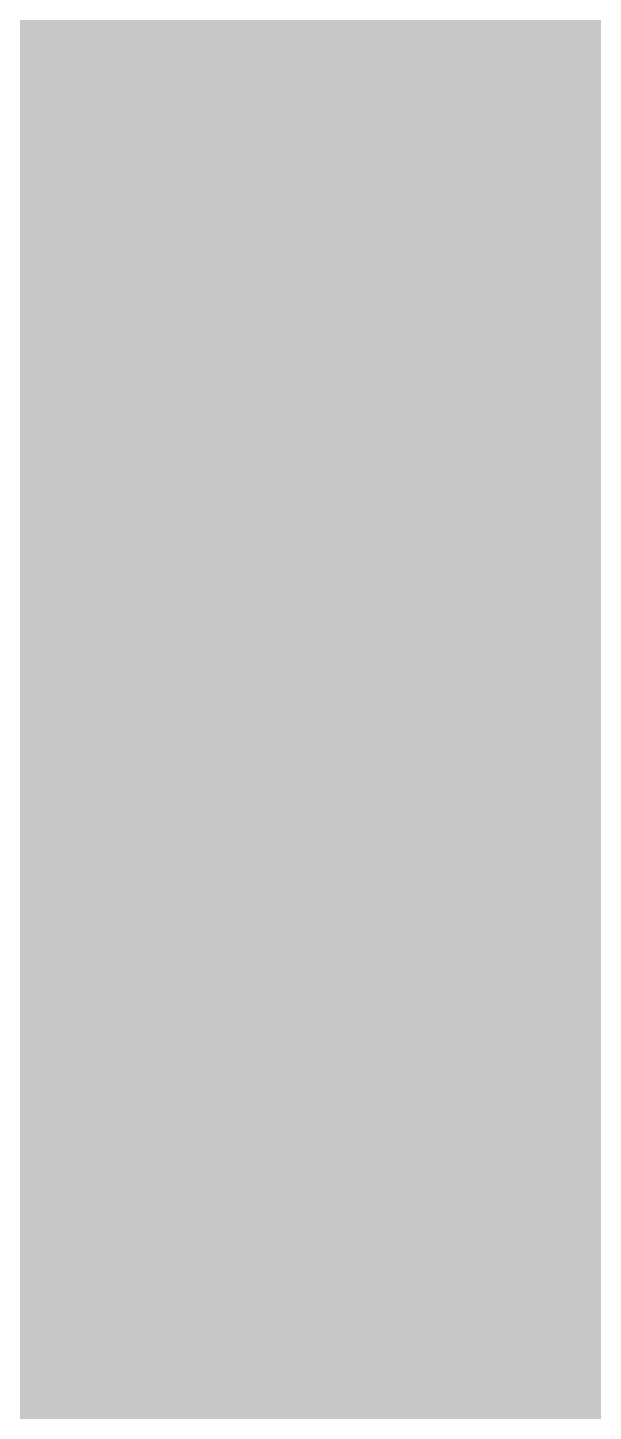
# Model space of a CAD drawing. Header units: millimetres. Extents: x 652937 to 1670132, y 1473552 to 2851037.
# Drawn here: x 708478.4 to 708522.5, y 1477320.5 to 1477428.5 of the extents above; entities that cross this region are included whole.
import ezdxf

# ---------------------------------------------------------------- set-up
doc = ezdxf.new("R2010")
doc.units = ezdxf.units.MM
doc.set_wipeout_variables(frame=1)
doc.linetypes.add('CENTER', pattern=[50.800000000000004, 31.75, -6.35, 6.35, -6.35])
doc.linetypes.add('HIDDEN', pattern=[0.375, 0.25, -0.125])
doc.layers.add('000 - STRUCTURE_STEEL_ACCESORIES_DEF_SUB', color=7, linetype='Continuous', plot=False)
for name, color, linetype in [('000 - STRUCTURE_STEEL_ACCESORIES_SUB_COLOR_3', 7, 'Continuous'), ('010 - ASPG_ACCESSORIES_HATCH_', 7, 'Continuous'), ('010 - ASPG_ACCESSORIES_MAIN_COLOR_1', 7, 'Continuous'), ('010 - ASPG_ACCESSORIES_SUB_COLOR_1', 7, 'Continuous'), ('010 - ASPG_FLASHING_HATCH_', 7, 'Continuous'), ('010 - ASPG_FLASING_WIPEOUT_', 7, 'Continuous'), ('010 - ASPG_FRAMING_CUT_COLOR_4', 7, 'Continuous'), ('010 - ASPG_FRAMING_HATCH_', 7, 'Continuous'), ('010 - ASPG_FRAMING_SUB_COLOR_2', 7, 'Continuous'), ('BOLT & SCREW', 7, 'Continuous'), ('tube-stopper', 7, 'Continuous')]:
    doc.layers.add(name, color=color, linetype=linetype)
doc.layers.add('12-GRID', color=7, linetype='CENTER', lineweight=13)
doc.layers.add('9-SCREW', color=7, linetype='Continuous', lineweight=9)

# ---------------------------------------------------------------- blocks, each defined once
blk = doc.blocks.new('000_ASPG_TYP_FILES_FRAMING_EXTR_BREAKLINE_TYPE_2')
at = {"layer": '010 - ASPG_FRAMING_HATCH_', "transparency": 33554585}
h = blk.add_hatch(dxfattribs=at)
h.set_pattern_fill('ANSI32', scale=0.25)
h.set_pattern_definition([(45, (0, 0), (-1.683798022700467, 1.683798022700467), []), (45, (1.1225325, 0), (-1.683798022700467, 1.683798022700467), [])])
h.paths.add_polyline_path([(131.0000000002328, 91.00000000058208, 0.4142135623730951), (132.0000000003492, 90.00000000046566), (140.0000000002328, 90.00000000046566, 0.4142135623730951), (141.0000000002328, 91.00000000046566), (141.0000000002328, 100.0000000004657), (2.000000000465661, 100.0000000004657), (2.000000000465661, 125.0000000004657), (4.656612873077393e-10, 125.0000000004657), (4.656612873077393e-10, 99.00000000046566, 0.4142135623730951), (1.000000000465661, 98.00000000046566), (63.00000000023283, 98.00000000046566, -0.414213562373093), (64.00000000023283, 97.00000000046566), (64.00000000023277, 3, -0.4142135623730951), (63.00000000023277, 2), (4.655476004700176e-10, 2), (-5.684341886080801e-14, 0), (141.0000000002328, -6.05359673500061e-09), (141.0000000002328, 8.99999999650754, 0.4142135623730951), (140.0000000002328, 9.99999999650754), (132.0000000003492, 9.99999999650754, 0.4142135623730951), (131.0000000002328, 8.999999996391125), (131.0000000002328, 3, -0.4142135623730951), (130.0000000002328, 2), (67.00000000034919, 2, -0.4142135623730951), (66.00000000023277, 3.000000000116415), (66.00000000023283, 97.00000000034925, -0.4142135623730951), (67.00000000034925, 98.00000000046566), (130.0000000002328, 98.00000000046566, -0.414213562373095), (131.0000000002328, 97.00000000046566)])
h.paths.add_polyline_path([(133.0000000002328, 92.00000000372529), (133.0000000002328, 98.00000000046566), (139.0000000004657, 98.00000000046566), (139.0000000004657, 92.00000000372529)], flags=16)
h.paths.add_polyline_path([(133.0000000002328, 7.999999996740371), (139.0000000004656, 7.999999996740371), (139.0000000004656, 2), (133.0000000002328, 2)], flags=16)
at = {"layer": '010 - ASPG_FRAMING_CUT_COLOR_4', "color": 7}
blk.add_lwpolyline([(4.656612873077393e-10, 99.00000000046566), (4.656612873077393e-10, 125.0000000004657), (2.000000000465661, 125.0000000004657), (2.000000000465661, 100.0000000004657)], dxfattribs=at)
blk = doc.blocks.new('*U6679')
at = {"layer": '010 - ASPG_FRAMING_SUB_COLOR_2', "color": 7}
blk.add_lwpolyline([(60.00000000297587, 2.000000000715772), (60.00000000297587, 4), (1381.000000002976, 4.000000001458083), (1381.000000002976, 2.000000002173856)], close=True, dxfattribs=at)
at = {"color": 7, "rotation": 89.99999999999999}
blk.add_blockref('000_ASPG_TYP_FILES_FRAMING_EXTR_BREAKLINE_TYPE_2', (1491, 1.708137631339923e-09), dxfattribs=at)
blk = doc.blocks.new('W-1-PP18-ST_ENT3_REV02_20260413-054934_PP18_ENT3_ASPG_MAIN_PL')
at = {"color": 7, "xscale": -1.000000000000003, "rotation": 90}
blk.add_blockref('*U6679', (8153, -13948), dxfattribs=at)
blk = doc.blocks.new('*U8431')
at = {"layer": '12-GRID', "color": 7, "linetype": 'CENTER'}
blk.add_line((0, 6.142561988594025), (0, -18.19999999999891), dxfattribs=at)
at = {"layer": 'BOLT & SCREW', "color": 7}
for p, q in [((3.127500000000509, 5.450000000000728), (-3.127500000000509, 5.450000000000728)), ((-4.170000000000073, 5.049999999999272), (-4.170000000000073, 1.200000000000728)), ((-2.084999999999127, 5.049999999999272), (-2.084999999999127, 1.200000000000728)), ((2.084999999999127, 5.049999999999272), (2.084999999999127, 1.200000000000728)), ((4.170000000000073, 5.049999999999272), (4.170000000000073, 1.200000000000728)), ((-5.200000000000728, 0.8500000000003638), (-4.170000000000073, 1.200000000000728)), ((4.170000000000073, 1.200000000000728), (-4.170000000000073, 1.200000000000728)), ((-2.57630675031578, 0.8500000000003638), (-2.084999999999127, 1.200000000000728)), ((2.44630675031658, 0.8500000000003638), (2.084999999999127, 1.200000000000728)), ((5.200000000000728, 0.8500000000003638), (4.170000000000073, 1.200000000000728)), ((-5.5, 0.5499999999992724), (-5.5, 0)), ((5.5, 0), (-5.5, 0)), ((5.200000000000728, 0.8500000000003638), (-5.200000000000728, 0.8500000000003638)), ((-2.084999999999127, -1.547816335794778), (-2.084999999999127, 0)), ((2.084999999999013, -1.047816335789321), (2.084999999999127, 0)), ((5.5, 0.5499999999992724), (5.5, 0)), ((-2.084999999999127, -1.547816335789321), (2.084999999999127, -1.047816335789321)), ((2.729999999999563, -1.399999999995998), (2.084999999999127, -1.047816335789321)), ((-2.729999999999563, -1.899999999995998), (2.729999999999563, -1.399999999995998)), ((-2.729999999999563, -1.899999999995998), (-2.084999999999127, -1.547816335789321)), ((-2.729999999999563, -1.899999999995998), (-2.084999999999127, -2.252183664200857)), ((-2.084999999999127, -2.252183664200857), (2.084999999999127, -1.752183664200857)), ((2.729999999999563, -1.399999999995998), (2.084999999999127, -1.752183664200857)), ((2.084999999999013, -2.847816335790412), (2.0849999999989, -1.752183664201084)), ((-2.729999999999563, -3.69999999999709), (2.729999999999563, -3.19999999999709)), ((-2.084999999999013, -3.347816335790412), (-2.084999999999127, -2.252183664206314)), ((-2.084999999999127, -3.347816335790412), (2.084999999999127, -2.847816335790412)), ((2.729999999999563, -3.19999999999709), (2.084999999999127, -2.847816335790412)), ((2.729999999999563, -3.19999999999709), (2.084999999999127, -3.552183664201948)), ((-2.729999999999563, -3.69999999999709), (-2.084999999999127, -3.347816335790412)), ((-2.729999999999563, -3.69999999999709), (-2.084999999999127, -4.052183664201948)), ((-2.084999999999127, -4.052183664201948), (2.084999999999127, -3.552183664201948)), ((-2.0849999999989, -5.147816335791504), (-2.084999999999013, -4.052183664201948)), ((2.084999999999241, -4.647816335791504), (2.084999999999241, -3.552183664201948)), ((-2.729999999999563, -5.499999999998181), (2.729999999999563, -4.999999999998181)), ((-2.729999999999563, -5.499999999998181), (2.729999999999563, -4.999999999998181)), ((-2.729999999999563, -5.499999999998181), (-2.084999999999127, -5.147816335791504)), ((-2.729999999999563, -5.499999999998181), (-2.084999999999127, -5.147816335791504)), ((-2.084999999999127, -5.147816335791504), (2.084999999999127, -4.647816335791504)), ((-2.084999999999127, -5.147816335791504), (2.084999999999127, -4.647816335791504)), ((-2.084999999999127, -5.852183664203039), (2.084999999999127, -5.352183664203039)), ((-2.084999999999127, -5.852183664203039), (2.084999999999127, -5.352183664203039)), ((2.729999999999563, -4.999999999998181), (2.084999999999127, -4.647816335791504)), ((2.729999999999563, -4.999999999998181), (2.084999999999127, -4.647816335791504)), ((2.729999999999563, -4.999999999998181), (2.084999999999127, -5.352183664203039)), ((2.729999999999563, -4.999999999998181), (2.084999999999127, -5.352183664203039)), ((2.084999999999127, -6.447816335792595), (2.084999999999127, -5.352183664203039)), ((2.084999999999127, -6.447816335792595), (2.084999999999241, -5.352183664203039)), ((-2.729999999999563, -5.499999999998181), (-2.084999999999127, -5.852183664203039)), ((-2.729999999999563, -5.499999999998181), (-2.084999999999127, -5.852183664203039)), ((-2.084999999999127, -6.947816335792595), (-2.0849999999989, -5.852183664203039)), ((-2.084999999999127, -6.947816335792595), (-2.084999999999127, -5.852183664203039)), ((-2.084999999999127, -6.947816335792595), (2.084999999999127, -6.447816335792595)), ((2.729999999999563, -6.799999999999272), (2.084999999999127, -6.447816335792595)), ((-2.729999999999563, -7.299999999999272), (2.729999999999563, -6.799999999999272)), ((-2.729999999999563, -7.299999999999272), (-2.084999999999127, -6.947816335792595)), ((-2.729999999999563, -7.299999999999272), (-2.084999999999127, -7.652183664204131)), ((-2.084999999999127, -7.652183664204131), (2.084999999999127, -7.152183664204131)), ((2.729999999999563, -6.799999999999272), (2.084999999999127, -7.152183664204131)), ((2.084999999999127, -8.247816335793686), (2.084999999999127, -7.152183664204131)), ((-2.084999999999127, -8.747816335793686), (-2.084999999999127, -7.652183664204131)), ((-2.084999999999127, -8.747816335793686), (-1.064489079482883, -8.605286877620529)), ((0.4333070988686814, -8.43729858455481), (2.084999999999127, -8.247816335793686)), ((0.7141825614198751, -8.775605983184505), (2.729999999999563, -8.599999999998545)), ((2.729999999999563, -8.599999999998545), (2.084999999999127, -8.247816335793686)), ((2.729999999999563, -8.599999999998545), (2.084999999999127, -8.952183664205222)), ((-2.729999999999563, -9.099999999998545), (-2.084999999999127, -8.747816335793686)), ((-2.729999999999563, -9.099999999998545), (-1.568355612604137, -8.982641209644498)), ((-2.729999999999563, -9.099999999998545), (-2.084999999999127, -9.452183664205222)), ((-2.084999999999127, -9.452183664205222), (-1.629698446698967, -9.388594061787444)), ((-2.084999999999127, -10.54781633579296), (-2.084999999999127, -9.452183664205222)), ((0.7141825614198751, -9.102437496409038), (2.084999999999127, -8.952183664205222)), ((2.084999999999127, -10.04781633579296), (2.084999999999127, -8.952183664205222)), ((-2.729999999999563, -10.89999999999964), (-2.084999999999127, -10.54781633579296)), ((-2.084999999999127, -10.54781633579296), (-1.798826981090315, -10.50784803706301)), ((0.7141825614198751, -10.20507654483481), (2.084999999999127, -10.04781633579296)), ((0.7141825614198751, -10.57560598318378), (2.729999999999563, -10.39999999999964)), ((0.7141825614198751, -10.90243749640831), (2.084999999999127, -10.75218366420449)), ((2.729999999999563, -10.39999999999964), (2.084999999999127, -10.04781633579296)), ((2.729999999999563, -10.39999999999964), (2.084999999999127, -10.75218366420449)), ((2.084999999999127, -10.75218366420449), (2.084999999999127, -15.59999999999854)), ((-2.729999999999563, -10.89999999999964), (-1.844567201240352, -10.81054635710279)), ((-2.729999999999563, -10.89999999999964), (-2.084999999999127, -11.25218366420449)), ((-2.084999999999127, -11.25218366420449), (-1.907557413303948, -11.22740118002912)), ((-2.084999999999127, -12.40167565273805), (-2.084999999999127, -11.25218366420449)), ((-2.084999999999127, -12.40167565273805), (-2.084999999999127, -15.59999999999854)), ((0, -17.19999999999891), (-2.084999999999127, -15.59999999999854)), ((0, -17.19999999999891), (2.084999999999127, -15.59999999999854))]:
    blk.add_line(p, q, dxfattribs=at)
blk.add_lwpolyline([(0, -17.19999999999891), (0.7141825614198751, -11.45704931750151), (0.7141825614198751, -8.736688384093213, 0.4176573264866609), (0.4106596181591158, -8.436709070021607, 0.07099332720072511), (-1.529698998669119, -8.726820576112004), (-2.084999999999127, -12.40167565273805)], format="xyb", dxfattribs=at)
for centre, radius, start, end in [((-3.127500000000509, 3.891492187500262), 1.55850781249987, 48.01707852331997, 131.98292147668), ((0, -0.1840312499989523), 5.634031249999114, 68.2799117114248, 111.7200882885752), ((3.127500000000509, 3.891492187500262), 1.558507812499965, 48.01707852331997, 131.98292147668), ((-5.200000000000728, 0.5499999999992724), 0.3, 90, 180), ((5.200000000000728, 0.5499999999992724), 0.3, 0, 90)]:
    blk.add_arc(centre, radius, start, end, dxfattribs=at)
blk = doc.blocks.new('G$C7D677D58')
at = {"layer": 'tube-stopper'}
h = blk.add_hatch(dxfattribs=at)
h.set_pattern_fill('ANSI35', scale=0.02, angle=280.6768409131589, style=0)
h.set_pattern_definition([(145.6768409131589, (67.45353497568851, -13.09426057516771), (0.00281929956869494, 0.00412935224241727), []), (145.6768409131589, (67.45006064978782, -13.09491560150343), (0.00281929956869494, 0.00412935224241727), [0.006249999999999968, -0.001249999999999992, 0, -0.001249999999999992])])
h.paths.add_polyline_path([(0.02989179726182556, 0.01545000000078289), (0.02447319464567954, 0.01545000000078289), (0.02447319464567954, 0.0005500000004303729), (0.02989179726182556, 0.0005500000004303729)])
at = {"layer": '000 - STRUCTURE_STEEL_ACCESORIES_DEF_SUB', "color": 7, "ltscale": 0.1}
blk.add_line((0.03829179726176335, 0.007999999999924512), (0, 0.007999999999924512, -2.806346833239134e-06), dxfattribs=at)
at = {"layer": '000 - STRUCTURE_STEEL_ACCESORIES_SUB_COLOR_3', "color": 7}
for p, q in [((0.01327319464712673, 0, -2.806346833239134e-06), (0.01327319464712673, 0.01599999999996271, -2.806346833239134e-06)), ((0.01327319464712673, 0.01599999999996271, -2.806346833239134e-06), (0.01447319464705288, 0.01599999999996271, -2.806346833239134e-06)), ((0.01447319464705288, 0.01599999999996271, -2.806346833239134e-06), (0.01447319464705288, 0, -2.806346833239134e-06)), ((0.02989179726182556, 0), (0.02989179726182556, 0.01599999999996271)), ((0.02989179726182556, 0.01599999999996271), (0.03109179726175171, 0.01599999999996271)), ((0.03109179726175171, 0.01599999999996271), (0.03109179726175171, 0)), ((0.01247319464710017, 0.01492820323028354, -2.806346833239134e-06), (0.007673194646940829, 0.01492820323028354, -2.806346833239134e-06)), ((0.03109179726175171, 0.001071796769679167), (0.03109179726175171, 0.01492820323028354)), ((0.03589179726191105, 0.01492820323028354), (0.03109179726175171, 0.01492820323028354)), ((0.006873194647141645, 0.002803847577297347, -2.806346833239134e-06), (0.006873194647141645, 0.01319615242266536, -2.806346833239134e-06)), ((0.01327319464712673, 0.002803847577297347, -2.806346833239134e-06), (0.01327319464712673, 0.01319615242266536, -2.806346833239134e-06)), ((0.03669179726193761, 0.002803847577297347), (0.03669179726193761, 0.01319615242266536)), ((0.002400000000079672, 0.01199999999994361, -2.806346833239134e-06), (0.001600000000053114, 0.01119999999991705, -2.806346833239134e-06)), ((0.006873194647141645, 0.01199999999994361, -2.806346833239134e-06), (0.002400000000079672, 0.01199999999994361, -2.806346833239134e-06)), ((0.001600000000053114, 0.00479999999993197, -2.806346833239134e-06), (0.001600000000053114, 0.01119999999991705, -2.806346833239134e-06)), ((0.006873194647141645, 0.01119999999991705, -2.806346833239134e-06), (0.001600000000053114, 0.01119999999991705, -2.806346833239134e-06)), ((0.01247319464710017, 0.01146410161504718, -2.806346833239134e-06), (0.007673194646940829, 0.01146410161504718, -2.806346833239134e-06)), ((0.03589179726191105, 0.01146410161504718), (0.03109179726175171, 0.01146410161504718)), ((0.006873194647141645, 0.00479999999993197, -2.806346833239134e-06), (0.001600000000053114, 0.00479999999993197, -2.806346833239134e-06)), ((0.002400000000079672, 0.003999999999905413, -2.806346833239134e-06), (0.001600000000053114, 0.00479999999993197, -2.806346833239134e-06)), ((0.01247319464710017, 0.00453589838480184, -2.806346833239134e-06), (0.007673194646940829, 0.00453589838480184, -2.806346833239134e-06)), ((0.03589179726191105, 0.00453589838480184), (0.03109179726175171, 0.00453589838480184)), ((0.006873194647141645, 0.003999999999905413, -2.806346833239134e-06), (0.002400000000079672, 0.003999999999905413, -2.806346833239134e-06)), ((0.01247319464710017, 0.001071796769679167, -2.806346833239134e-06), (0.007673194646940829, 0.001071796769679167, -2.806346833239134e-06)), ((0.01447319464705288, 0, -2.806346833239134e-06), (0.01327319464712673, 0, -2.806346833239134e-06)), ((0.03109179726175171, 0), (0.02989179726182556, 0)), ((0.03589179726191105, 0.001071796769679167), (0.03109179726175171, 0.001071796769679167))]:
    blk.add_line(p, q, dxfattribs=at)
at = {"layer": '000 - STRUCTURE_STEEL_ACCESORIES_SUB_COLOR_3', "color": 7, "linetype": 'HIDDEN'}
for p, q in [((0.02989179726182556, 0.01199999999994361), (0.01447319464705288, 0.01199999999994361, -2.806346833239134e-06)), ((0.02989179726182556, 0.01119999999991705), (0.01447319464705288, 0.01119999999991705, -2.806346833239134e-06)), ((0.02989179726182556, 0.00479999999993197), (0.01447319464705288, 0.00479999999993197, -2.806346833239134e-06)), ((0.02989179726182556, 0.003999999999905413), (0.01447319464705288, 0.003999999999905413, -2.806346833239134e-06))]:
    blk.add_line(p, q, dxfattribs=at)
at = {"layer": '000 - STRUCTURE_STEEL_ACCESORIES_SUB_COLOR_3', "color": 7, "elevation": -2.806346833239134e-06}
for points in [[(0.007673194646940829, 0.01492820323028354, 0.4618802153516978), (0.007673194646940829, 0.01146410161504718, 0.2309401076757868), (0.007673194646940829, 0.00453589838480184, 0.461880215351701), (0.007673194646940829, 0.001071796769679167)], [(0.01247319464710017, 0.01492820323028354, -0.4618802153516978), (0.01247319464710017, 0.01146410161504718, -0.2309401076757868), (0.01247319464710017, 0.00453589838480184, -0.461880215351701), (0.01247319464710017, 0.001071796769679167)], [(0.03589179726191105, 0.01492820323028354, -0.4618802153516978), (0.03589179726191105, 0.01146410161504718, -0.2309401076757868), (0.03589179726191105, 0.00453589838480184, -0.4618802153517009), (0.03589179726191105, 0.001071796769679167)]]:
    blk.add_lwpolyline(points, format="xyb", dxfattribs=at)
at = {"layer": 'tube-stopper', "color": 7}
blk.add_lwpolyline([(0.02989179726182556, 0.01545000000078289), (0.02447319464567954, 0.01545000000078289), (0.02447319464567954, 0.0005500000004303729), (0.02989179726182556, 0.0005500000004303729)], close=True, dxfattribs=at)
blk = doc.blocks.new('G$CF155826C')
at = {"layer": '12-GRID', "color": 7, "ltscale": 0.1}
blk.add_line((0, 0.007999999999924512), (0.03829179726176335, 0.007999999999924512, -2.806346833239134e-06), dxfattribs=at)
at = {"layer": '9-SCREW', "color": 7}
for p, q in [((0.007200000000011642, 0.01599999999996271), (0.007200000000011642, 0)), ((0.00839999999993779, 0.01599999999996271), (0.007200000000011642, 0.01599999999996271)), ((0.00839999999993779, 0), (0.00839999999993779, 0.01599999999996271)), ((0.02381860261471047, 0.01599999999996271, -2.806346833239134e-06), (0.02381860261471047, 0, -2.806346833239134e-06)), ((0.02501860261463662, 0.01599999999996271, -2.806346833239134e-06), (0.02381860261471047, 0.01599999999996271, -2.806346833239134e-06)), ((0.02501860261463662, 0, -2.806346833239134e-06), (0.02501860261463662, 0.01599999999996271, -2.806346833239134e-06)), ((0.002399999999852298, 0.01492820323028354), (0.007200000000011642, 0.01492820323028354)), ((0.007200000000011642, 0.001071796769679167), (0.007200000000011642, 0.01492820323028354)), ((0.02581860261466318, 0.01492820323028354, -2.806346833239134e-06), (0.03061860261482252, 0.01492820323028354, -2.806346833239134e-06)), ((0.001599999999825741, 0.002803847577297347), (0.001599999999825741, 0.01319615242266536)), ((0.02501860261463662, 0.002803847577297347, -2.806346833239134e-06), (0.02501860261463662, 0.01319615242266536, -2.806346833239134e-06)), ((0.0314186026146217, 0.002803847577297347, -2.806346833239134e-06), (0.0314186026146217, 0.01319615242266536, -2.806346833239134e-06)), ((0.0314186026146217, 0.01199999999994361, -2.806346833239134e-06), (0.03589179726168368, 0.01199999999994361, -2.806346833239134e-06)), ((0.03589179726168368, 0.01199999999994361, -2.806346833239134e-06), (0.03669179726171024, 0.01119999999991705, -2.806346833239134e-06)), ((0.002399999999852298, 0.01146410161504718), (0.007200000000011642, 0.01146410161504718)), ((0.02581860261466318, 0.01146410161504718, -2.806346833239134e-06), (0.03061860261482252, 0.01146410161504718, -2.806346833239134e-06)), ((0.0314186026146217, 0.01119999999991705, -2.806346833239134e-06), (0.03669179726171024, 0.01119999999991705, -2.806346833239134e-06)), ((0.03669179726171024, 0.00479999999993197, -2.806346833239134e-06), (0.03669179726171024, 0.01119999999991705, -2.806346833239134e-06)), ((0.002399999999852298, 0.00453589838480184), (0.007200000000011642, 0.00453589838480184)), ((0.02581860261466318, 0.00453589838480184, -2.806346833239134e-06), (0.03061860261482252, 0.00453589838480184, -2.806346833239134e-06)), ((0.0314186026146217, 0.00479999999993197, -2.806346833239134e-06), (0.03669179726171024, 0.00479999999993197, -2.806346833239134e-06)), ((0.03589179726168368, 0.003999999999905413, -2.806346833239134e-06), (0.03669179726171024, 0.00479999999993197, -2.806346833239134e-06)), ((0.0314186026146217, 0.003999999999905413, -2.806346833239134e-06), (0.03589179726168368, 0.003999999999905413, -2.806346833239134e-06)), ((0.002399999999852298, 0.001071796769679167), (0.007200000000011642, 0.001071796769679167)), ((0.007200000000011642, 0), (0.00839999999993779, 0)), ((0.02381860261471047, 0, -2.806346833239134e-06), (0.02501860261463662, 0, -2.806346833239134e-06)), ((0.02581860261466318, 0.001071796769679167, -2.806346833239134e-06), (0.03061860261482252, 0.001071796769679167, -2.806346833239134e-06))]:
    blk.add_line(p, q, dxfattribs=at)
at = {"layer": '9-SCREW', "color": 7, "linetype": 'HIDDEN'}
for p, q in [((0.00839999999993779, 0.01199999999994361), (0.02381860261471047, 0.01199999999994361, -2.806346833239134e-06)), ((0.00839999999993779, 0.01119999999991705), (0.02381860261471047, 0.01119999999991705, -2.806346833239134e-06)), ((0.00839999999993779, 0.00479999999993197), (0.02381860261471047, 0.00479999999993197, -2.806346833239134e-06)), ((0.00839999999993779, 0.003999999999905413), (0.02381860261471047, 0.003999999999905413, -2.806346833239134e-06))]:
    blk.add_line(p, q, dxfattribs=at)
at = {"layer": '9-SCREW', "color": 7, "elevation": -2.806346833239134e-06}
for points in [[(0.002399999999852298, 0.01492820323028354, 0.4618802153516978), (0.002399999999852298, 0.01146410161504718, 0.2309401076757868), (0.002399999999852298, 0.00453589838480184, 0.4618802153517009), (0.002399999999852298, 0.001071796769679167)], [(0.02581860261466318, 0.01492820323028354, 0.4618802153516978), (0.02581860261466318, 0.01146410161504718, 0.2309401076757868), (0.02581860261466318, 0.00453589838480184, 0.461880215351701), (0.02581860261466318, 0.001071796769679167)], [(0.03061860261482252, 0.01492820323028354, -0.4618802153516978), (0.03061860261482252, 0.01146410161504718, -0.2309401076757868), (0.03061860261482252, 0.00453589838480184, -0.461880215351701), (0.03061860261482252, 0.001071796769679167)]]:
    blk.add_lwpolyline(points, format="xyb", dxfattribs=at)
blk = doc.blocks.new('000_ASPG_TYP_FILES__ASPG_BK_TYPE_1')
at = {"layer": '010 - ASPG_ACCESSORIES_HATCH_'}
h = blk.add_hatch(dxfattribs=at)
h.set_pattern_fill('ANSI32', scale=10, angle=360)
h.set_pattern_definition([(315, (-21437.95921343371, -50286.00325589178), (-2.651650429449554, -2.651650429449553), []), (315, (-21436.19144648369, -50286.00325589178), (-2.651650429449554, -2.651650429449553), [])])
h.paths.add_polyline_path([(2.273743415770468e-10, -31.40024941744377), (3.000000000156434, -31.40024941744377), (3.000000000156433, -50.00000000023283), (0, -50.00000000023283)])
h.paths.add_polyline_path([(0, -2.78305378742516e-10), (11.78062006374603, -2.78305378742516e-10), (11.91500000004453, -0.1825785293985973), (11.91500000004453, -1.247816336041069), (11.27000000019507, -1.60000000033142), (11.91500000004453, -1.952183664621771), (11.91500000004453, -3.000000000321052), (3.000000000156433, -3.000000000321052), (3.000000000156433, -23.40024941740558), (2.273736754432321e-10, -23.40024941740558)])
h.paths.add_polyline_path([(16.08500000020285, -1.452183664519907), (16.73000000005231, -1.100000000229556), (16.08500000020285, -0.7478163361665793), (16.08500000020285, -2.78305378742516e-10), (25.00000000009095, -2.78305378742516e-10), (25.00000000009095, -3.000000000321052), (16.08500000020285, -2.984802567931183)])
at = {"layer": '010 - ASPG_ACCESSORIES_MAIN_COLOR_1', "color": 7}
blk.add_lwpolyline([(25.00000000009095, -2.78305378742516e-10), (0, -2.78305378742516e-10), (0, -50.00000000023283), (3.000000000156433, -50.00000000023283), (3.000000000156433, -3.000000000321052), (25.00000000009095, -3.000000000321052)], close=True, dxfattribs=at)
at = {"layer": '010 - ASPG_ACCESSORIES_SUB_COLOR_1', "color": 7, "elevation": -0.002806346833239131}
for points in [[(0, -2.78305378742516e-10), (11.78062006374603, -2.78305378742516e-10), (11.91500000004453, -0.1825785293985973), (11.91500000004453, -1.247816336041069), (11.27000000019507, -1.60000000033142), (11.91500000004453, -1.952183664621771), (11.91500000004453, -3.000000000321052), (3.000000000156433, -3.000000000321052), (3.000000000156433, -23.40024941740558), (2.273736754432321e-10, -23.40024941740558)], [(16.08500000020285, -1.452183664519907), (16.73000000005231, -1.100000000229556), (16.08500000020285, -0.7478163361665793), (16.08500000020285, -2.78305378742516e-10), (25.00000000009095, -2.78305378742516e-10), (25.00000000009095, -3.000000000321052), (16.08500000020285, -2.984802567931183)], [(2.273736754432321e-10, -31.40024941744377), (3.000000000156433, -31.40024941744377), (3.000000000156433, -50.00000000023283), (0, -50.00000000023283)]]:
    blk.add_lwpolyline(points, close=True, dxfattribs=at)
blk = doc.blocks.new('000_ASPG_TYP_FILES_20260218-041527_ASPG_BK_TYPE_2')
at = {"layer": '010 - ASPG_ACCESSORIES_HATCH_'}
h = blk.add_hatch(dxfattribs=at)
h.set_pattern_fill('ANSI32', scale=10)
h.set_pattern_definition([(45, (-3428.177979928396, 1640.95329417633), (-2.651650429449553, 2.651650429449553), []), (45, (-3426.410212978396, 1640.95329417633), (-2.651650429449553, 2.651650429449553), [])])
h.paths.add_polyline_path([(0, 49.99999999995453), (-4.999999999995453, 49.99999999995453), (-4.999999999995453, 4.999999999995453), (-49.99999999995453, 4.999999999995453), (-49.99999999995453, 0), (0, 0)])
at = {"layer": '010 - ASPG_ACCESSORIES_MAIN_COLOR_1', "color": 7}
blk.add_lwpolyline([(0, 49.99999999995453), (-4.999999999995453, 49.99999999995453), (-4.999999999995453, 4.999999999995453), (-49.99999999995453, 4.999999999995453), (-49.99999999995453, 0), (0, 0)], close=True, dxfattribs=at)
blk = doc.blocks.new('*U8430')
at = {"color": 7, "rotation": 180}
blk.add_blockref('*U8431', (-10.99999999996726, -3.000000000042746, 0.002806346833239138), dxfattribs=at)
at = {"color": 7}
for name, p in [('000_ASPG_TYP_FILES_20260218-041527_ASPG_BK_TYPE_2', (-25.00000000013642, -49.99999999967622, 0.002806346833239131)), ('000_ASPG_TYP_FILES__ASPG_BK_TYPE_1', (-25.00000000009095, 2.78305378742516e-10, 0.002806346833239131))]:
    blk.add_blockref(name, p, dxfattribs=at)
at = {"color": 7, "xscale": 1000, "yscale": 1000, "zscale": 1000}
blk.add_blockref('G$C7D677D58', (-46.47319464580869, -34.50000000042019, 0.002806346833239131), dxfattribs=at)
at = {"color": 7, "xscale": -1000, "yscale": 1000, "zscale": 1000, "rotation": 89.99999999999993}
blk.add_blockref('G$CF155826C', (-44.50000000009095, -36.60000000004766, 0.002806346833239131), dxfattribs=at)
blk = doc.blocks.new('*U9131')
at = {"color": 7}
blk.add_wipeout([(0, 69.29999999994834), (1869.2999999997533, 69.29999999997835), (1747.999999999986, -51.99999999996726), (0, -51.99999999999727)], dxfattribs=at).dxf.layer = '010 - ASPG_FLASING_WIPEOUT_'
at = {"layer": '010 - ASPG_FLASHING_HATCH_'}
h = blk.add_hatch(dxfattribs=at)
h.set_pattern_fill('DOTS', scale=0.1)
h.set_pattern_definition([(0, (0, 0), (3.96875, 7.9375), [0, -7.9375])])
h.paths.add_polyline_path([(-2.8421709430404e-14, 69.29999999999998), (1869.299999999931, 69.30000000002899), (1748.000000000164, -51.99999999997101), (3.155443620884047e-30, -52.00000000000001)])
blk = doc.blocks.new('W-1-PP18-ST_ENT3_REV02_20260618-221618_LOPF_FLASHING')
at = {"color": 7, "xscale": -1.000000000000001, "rotation": 90}
blk.add_blockref('*U9131', (8286.52158245095, -13898.84283101675), dxfattribs=at)

msp = doc.modelspace()

# ---------------------------------------------------------------- block references
at = {"color": 7}
msp.add_blockref('W-1-PP18-ST_ENT3_REV02_20260413-054934_PP18_ENT3_ASPG_MAIN_PL', (700327.4221813822, 1492652.712323123), dxfattribs=at)

# ---------------------------------------------------------------- next in the draw order: block references
at = {"color": 7, "yscale": -1, "rotation": 270}
msp.add_blockref('*U8430', (708478.42218138, 1477338.712323124), dxfattribs=at)

# ---------------------------------------------------------------- next in the draw order: block references
at = {"color": 7}
msp.add_blockref('W-1-PP18-ST_ENT3_REV02_20260618-221618_LOPF_FLASHING', (700193.9005989314, 1492603.555154138), dxfattribs=at)

doc.saveas('drawing.dxf')
